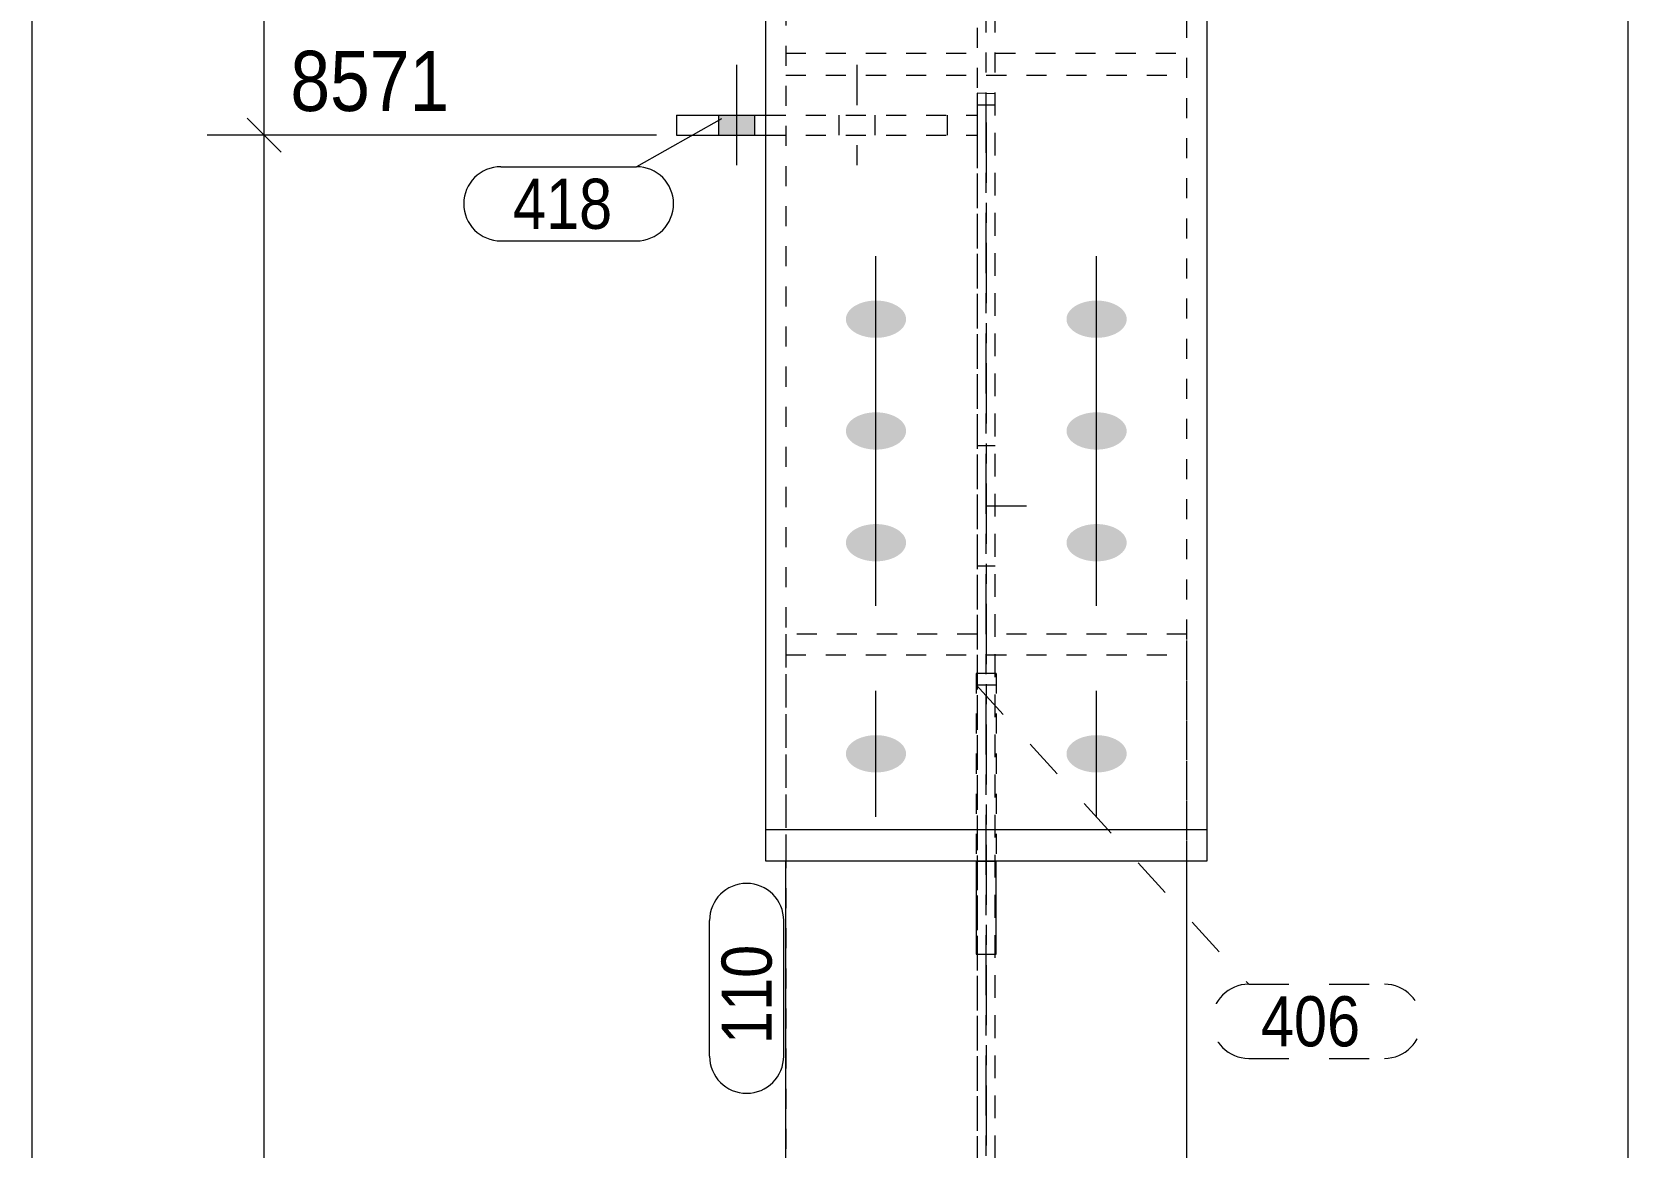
# Model space of a CAD drawing. Header units: millimetres. Extents: x 2 to 579, y 1 to 825.
# Drawn here: x 5 to 84.6, y 687.3 to 742.9 of the extents above; entities that cross this region are included whole.
import ezdxf

# ---------------------------------------------------------------- set-up
doc = ezdxf.new("R2010")
doc.units = ezdxf.units.MM
for name, pattern in [('XKITLINE00', [0]), ('XKITLINE01', [4, 1, -1, 1, -1]), ('XKITLINE02', [4, 2, -2]), ('XKITLINE03', [6, 3, -1, 1, -1])]:
    doc.linetypes.add(name, pattern=pattern)
for name, color, linetype, lineweight in [('Bolt', 3, 'Continuous', 0), ('Dimensions', 7, 'Continuous', 0), ('DrawingSheet', 5, 'Continuous', 0), ('Part', 2, 'Continuous', 0), ('PartMark', 7, 'Continuous', 0)]:
    doc.layers.add(name, color=color, linetype=linetype, lineweight=lineweight)
doc.styles.add('ARIAL', font='ARIAL.TTF')

# ---------------------------------------------------------------- blocks, each defined once
blk = doc.blocks.new('*A45')
at = {"layer": 'Bolt'}
for points in [[(47.049, 727.635), (47.013, 727.636), (46.976, 727.637), (46.939, 727.639), (46.903, 727.642), (46.866, 727.645), (46.83, 727.648), (46.794, 727.653), (46.758, 727.657), (46.722, 727.662), (46.686, 727.668), (46.651, 727.675), (46.616, 727.682), (46.581, 727.689), (46.546, 727.697), (46.512, 727.705), (46.478, 727.714), (46.445, 727.724), (46.412, 727.734), (46.379, 727.744), (46.347, 727.755), (46.315, 727.767), (46.284, 727.779), (46.253, 727.791), (46.223, 727.804), (46.193, 727.817), (46.163, 727.831), (46.135, 727.845), (46.106, 727.86), (46.079, 727.875), (46.052, 727.891), (46.026, 727.907), (46, 727.923), (45.975, 727.94), (45.95, 727.957), (45.927, 727.974), (45.904, 727.992), (45.881, 728.01), (45.86, 728.029), (45.839, 728.047), (45.819, 728.066), (45.8, 728.086), (45.781, 728.106), (45.763, 728.126), (45.746, 728.146), (45.73, 728.166), (45.715, 728.187), (45.7, 728.208), (45.687, 728.229), (45.674, 728.25), (45.662, 728.272), (45.651, 728.294), (45.641, 728.316), (45.631, 728.338), (45.623, 728.36), (45.615, 728.382), (45.608, 728.405), (45.602, 728.427), (45.598, 728.45), (45.593, 728.472), (45.59, 728.495), (45.588, 728.518), (45.587, 728.541), (45.586, 728.563), (45.587, 728.586), (45.588, 728.609), (45.59, 728.632), (45.593, 728.654), (45.598, 728.677), (45.602, 728.7), (45.608, 728.722), (45.615, 728.744), (45.623, 728.767), (45.631, 728.789), (45.641, 728.811), (45.651, 728.833), (45.662, 728.855), (45.674, 728.876), (45.687, 728.898), (45.7, 728.919), (45.715, 728.94), (45.73, 728.96), (45.746, 728.981), (45.763, 729.001), (45.781, 729.021), (45.8, 729.041), (45.819, 729.06), (45.839, 729.079), (45.86, 729.098), (45.881, 729.117), (45.904, 729.135), (45.927, 729.152), (45.95, 729.17), (45.975, 729.187), (46, 729.204), (46.026, 729.22), (46.052, 729.236), (46.079, 729.251), (46.106, 729.266), (46.135, 729.281), (46.163, 729.295), (46.193, 729.309), (46.223, 729.323), (46.253, 729.335), (46.284, 729.348), (46.315, 729.36), (46.347, 729.371), (46.379, 729.382), (46.412, 729.393), (46.445, 729.403), (46.478, 729.412), (46.512, 729.421), (46.546, 729.43), (46.581, 729.438), (46.616, 729.445), (46.651, 729.452), (46.686, 729.458), (46.722, 729.464), (46.758, 729.469), (46.794, 729.474), (46.83, 729.478), (46.866, 729.482), (46.903, 729.485), (46.939, 729.487), (46.976, 729.489), (47.013, 729.491), (47.049, 729.492), (47.086, 729.492), (47.123, 729.492), (47.16, 729.491), (47.197, 729.489), (47.233, 729.487), (47.27, 729.485), (47.306, 729.482), (47.343, 729.478), (47.379, 729.474), (47.415, 729.469), (47.451, 729.464), (47.486, 729.458), (47.522, 729.452), (47.557, 729.445), (47.592, 729.438), (47.626, 729.43), (47.66, 729.421), (47.694, 729.412), (47.728, 729.403), (47.761, 729.393), (47.793, 729.382), (47.826, 729.371), (47.857, 729.36), (47.889, 729.348), (47.92, 729.335), (47.95, 729.323), (47.98, 729.309), (48.009, 729.295), (48.038, 729.281), (48.066, 729.266), (48.094, 729.251), (48.121, 729.236), (48.147, 729.22), (48.173, 729.204), (48.198, 729.187), (48.222, 729.17), (48.246, 729.152), (48.269, 729.135), (48.291, 729.117), (48.313, 729.098), (48.333, 729.079), (48.354, 729.06), (48.373, 729.041), (48.391, 729.021), (48.409, 729.001), (48.426, 728.981), (48.442, 728.96), (48.458, 728.94), (48.472, 728.919), (48.486, 728.898), (48.499, 728.876), (48.511, 728.855), (48.522, 728.833), (48.532, 728.811), (48.541, 728.789), (48.55, 728.767), (48.557, 728.744), (48.564, 728.722), (48.57, 728.7), (48.575, 728.677), (48.579, 728.654), (48.582, 728.632), (48.584, 728.609), (48.586, 728.586), (48.586, 728.563), (48.586, 728.541), (48.584, 728.518), (48.582, 728.495), (48.579, 728.472), (48.575, 728.45), (48.57, 728.427), (48.564, 728.405), (48.557, 728.382), (48.55, 728.36), (48.541, 728.338), (48.532, 728.316), (48.522, 728.294), (48.511, 728.272), (48.499, 728.25), (48.486, 728.229), (48.472, 728.208), (48.458, 728.187), (48.442, 728.166), (48.426, 728.146), (48.409, 728.126), (48.391, 728.106), (48.373, 728.086), (48.354, 728.066), (48.333, 728.047), (48.313, 728.029), (48.291, 728.01), (48.269, 727.992), (48.246, 727.974), (48.222, 727.957), (48.198, 727.94), (48.173, 727.923), (48.147, 727.907), (48.121, 727.891), (48.094, 727.875), (48.066, 727.86), (48.038, 727.845), (48.009, 727.831), (47.98, 727.817), (47.95, 727.804), (47.92, 727.791), (47.889, 727.779), (47.857, 727.767), (47.826, 727.755), (47.793, 727.744), (47.761, 727.734), (47.728, 727.724), (47.694, 727.714), (47.66, 727.705), (47.626, 727.697), (47.592, 727.689), (47.557, 727.682), (47.522, 727.675), (47.486, 727.668), (47.451, 727.662), (47.415, 727.657), (47.379, 727.653), (47.343, 727.648), (47.306, 727.645), (47.27, 727.642), (47.233, 727.639), (47.197, 727.637), (47.16, 727.636), (47.123, 727.635), (47.086, 727.635)], [(58.049, 727.635), (58.013, 727.636), (57.976, 727.637), (57.939, 727.639), (57.903, 727.642), (57.866, 727.645), (57.83, 727.648), (57.794, 727.653), (57.758, 727.657), (57.722, 727.662), (57.686, 727.668), (57.651, 727.675), (57.616, 727.682), (57.581, 727.689), (57.546, 727.697), (57.512, 727.705), (57.478, 727.714), (57.445, 727.724), (57.412, 727.734), (57.379, 727.744), (57.347, 727.755), (57.315, 727.767), (57.284, 727.779), (57.253, 727.791), (57.223, 727.804), (57.193, 727.817), (57.163, 727.831), (57.135, 727.845), (57.106, 727.86), (57.079, 727.875), (57.052, 727.891), (57.026, 727.907), (57, 727.923), (56.975, 727.94), (56.95, 727.957), (56.927, 727.974), (56.904, 727.992), (56.881, 728.01), (56.86, 728.029), (56.839, 728.047), (56.819, 728.066), (56.8, 728.086), (56.781, 728.106), (56.763, 728.126), (56.746, 728.146), (56.73, 728.166), (56.715, 728.187), (56.7, 728.208), (56.687, 728.229), (56.674, 728.25), (56.662, 728.272), (56.651, 728.294), (56.641, 728.316), (56.631, 728.338), (56.623, 728.36), (56.615, 728.382), (56.608, 728.405), (56.602, 728.427), (56.598, 728.45), (56.593, 728.472), (56.59, 728.495), (56.588, 728.518), (56.587, 728.541), (56.586, 728.563), (56.587, 728.586), (56.588, 728.609), (56.59, 728.632), (56.593, 728.654), (56.598, 728.677), (56.602, 728.7), (56.608, 728.722), (56.615, 728.744), (56.623, 728.767), (56.631, 728.789), (56.641, 728.811), (56.651, 728.833), (56.662, 728.855), (56.674, 728.876), (56.687, 728.898), (56.7, 728.919), (56.715, 728.94), (56.73, 728.96), (56.746, 728.981), (56.763, 729.001), (56.781, 729.021), (56.8, 729.041), (56.819, 729.06), (56.839, 729.079), (56.86, 729.098), (56.881, 729.117), (56.904, 729.135), (56.927, 729.152), (56.95, 729.17), (56.975, 729.187), (57, 729.204), (57.026, 729.22), (57.052, 729.236), (57.079, 729.251), (57.106, 729.266), (57.135, 729.281), (57.163, 729.295), (57.193, 729.309), (57.223, 729.323), (57.253, 729.335), (57.284, 729.348), (57.315, 729.36), (57.347, 729.371), (57.379, 729.382), (57.412, 729.393), (57.445, 729.403), (57.478, 729.412), (57.512, 729.421), (57.546, 729.43), (57.581, 729.438), (57.616, 729.445), (57.651, 729.452), (57.686, 729.458), (57.722, 729.464), (57.758, 729.469), (57.794, 729.474), (57.83, 729.478), (57.866, 729.482), (57.903, 729.485), (57.939, 729.487), (57.976, 729.489), (58.013, 729.491), (58.049, 729.492), (58.086, 729.492), (58.123, 729.492), (58.16, 729.491), (58.197, 729.489), (58.233, 729.487), (58.27, 729.485), (58.306, 729.482), (58.343, 729.478), (58.379, 729.474), (58.415, 729.469), (58.451, 729.464), (58.486, 729.458), (58.522, 729.452), (58.557, 729.445), (58.592, 729.438), (58.626, 729.43), (58.66, 729.421), (58.694, 729.412), (58.728, 729.403), (58.761, 729.393), (58.793, 729.382), (58.826, 729.371), (58.857, 729.36), (58.889, 729.348), (58.92, 729.335), (58.95, 729.323), (58.98, 729.309), (59.009, 729.295), (59.038, 729.281), (59.066, 729.266), (59.094, 729.251), (59.121, 729.236), (59.147, 729.22), (59.173, 729.204), (59.198, 729.187), (59.222, 729.17), (59.246, 729.152), (59.269, 729.135), (59.291, 729.117), (59.313, 729.098), (59.333, 729.079), (59.354, 729.06), (59.373, 729.041), (59.391, 729.021), (59.409, 729.001), (59.426, 728.981), (59.442, 728.96), (59.458, 728.94), (59.472, 728.919), (59.486, 728.898), (59.499, 728.876), (59.511, 728.855), (59.522, 728.833), (59.532, 728.811), (59.541, 728.789), (59.55, 728.767), (59.557, 728.744), (59.564, 728.722), (59.57, 728.7), (59.575, 728.677), (59.579, 728.654), (59.582, 728.632), (59.584, 728.609), (59.586, 728.586), (59.586, 728.563), (59.586, 728.541), (59.584, 728.518), (59.582, 728.495), (59.579, 728.472), (59.575, 728.45), (59.57, 728.427), (59.564, 728.405), (59.557, 728.382), (59.55, 728.36), (59.541, 728.338), (59.532, 728.316), (59.522, 728.294), (59.511, 728.272), (59.499, 728.25), (59.486, 728.229), (59.472, 728.208), (59.458, 728.187), (59.442, 728.166), (59.426, 728.146), (59.409, 728.126), (59.391, 728.106), (59.373, 728.086), (59.354, 728.066), (59.333, 728.047), (59.313, 728.029), (59.291, 728.01), (59.269, 727.992), (59.246, 727.974), (59.222, 727.957), (59.198, 727.94), (59.173, 727.923), (59.147, 727.907), (59.121, 727.891), (59.094, 727.875), (59.066, 727.86), (59.038, 727.845), (59.009, 727.831), (58.98, 727.817), (58.95, 727.804), (58.92, 727.791), (58.889, 727.779), (58.857, 727.767), (58.826, 727.755), (58.793, 727.744), (58.761, 727.734), (58.728, 727.724), (58.694, 727.714), (58.66, 727.705), (58.626, 727.697), (58.592, 727.689), (58.557, 727.682), (58.522, 727.675), (58.486, 727.668), (58.451, 727.662), (58.415, 727.657), (58.379, 727.653), (58.343, 727.648), (58.306, 727.645), (58.27, 727.642), (58.233, 727.639), (58.197, 727.637), (58.16, 727.636), (58.123, 727.635), (58.086, 727.635)], [(47.049, 722.063), (47.013, 722.064), (46.976, 722.065), (46.939, 722.067), (46.903, 722.07), (46.866, 722.073), (46.83, 722.076), (46.794, 722.081), (46.758, 722.085), (46.722, 722.091), (46.686, 722.096), (46.651, 722.103), (46.616, 722.11), (46.581, 722.117), (46.546, 722.125), (46.512, 722.133), (46.478, 722.142), (46.445, 722.152), (46.412, 722.162), (46.379, 722.172), (46.347, 722.183), (46.315, 722.195), (46.284, 722.207), (46.253, 722.219), (46.223, 722.232), (46.193, 722.246), (46.163, 722.259), (46.135, 722.274), (46.106, 722.288), (46.079, 722.303), (46.052, 722.319), (46.026, 722.335), (46, 722.351), (45.975, 722.368), (45.95, 722.385), (45.927, 722.402), (45.904, 722.42), (45.881, 722.438), (45.86, 722.457), (45.839, 722.476), (45.819, 722.495), (45.8, 722.514), (45.781, 722.534), (45.763, 722.554), (45.746, 722.574), (45.73, 722.594), (45.715, 722.615), (45.7, 722.636), (45.687, 722.657), (45.674, 722.679), (45.662, 722.7), (45.651, 722.722), (45.641, 722.744), (45.631, 722.766), (45.623, 722.788), (45.615, 722.81), (45.608, 722.833), (45.602, 722.855), (45.598, 722.878), (45.593, 722.9), (45.59, 722.923), (45.588, 722.946), (45.587, 722.969), (45.586, 722.991), (45.587, 723.014), (45.588, 723.037), (45.59, 723.06), (45.593, 723.082), (45.598, 723.105), (45.602, 723.128), (45.608, 723.15), (45.615, 723.173), (45.623, 723.195), (45.631, 723.217), (45.641, 723.239), (45.651, 723.261), (45.662, 723.283), (45.674, 723.304), (45.687, 723.326), (45.7, 723.347), (45.715, 723.368), (45.73, 723.388), (45.746, 723.409), (45.763, 723.429), (45.781, 723.449), (45.8, 723.469), (45.819, 723.488), (45.839, 723.507), (45.86, 723.526), (45.881, 723.545), (45.904, 723.563), (45.927, 723.581), (45.95, 723.598), (45.975, 723.615), (46, 723.632), (46.026, 723.648), (46.052, 723.664), (46.079, 723.68), (46.106, 723.695), (46.135, 723.709), (46.163, 723.724), (46.193, 723.737), (46.223, 723.751), (46.253, 723.764), (46.284, 723.776), (46.315, 723.788), (46.347, 723.799), (46.379, 723.81), (46.412, 723.821), (46.445, 723.831), (46.478, 723.84), (46.512, 723.849), (46.546, 723.858), (46.581, 723.866), (46.616, 723.873), (46.651, 723.88), (46.686, 723.886), (46.722, 723.892), (46.758, 723.898), (46.794, 723.902), (46.83, 723.906), (46.866, 723.91), (46.903, 723.913), (46.939, 723.916), (46.976, 723.918), (47.013, 723.919), (47.049, 723.92), (47.086, 723.92), (47.123, 723.92), (47.16, 723.919), (47.197, 723.918), (47.233, 723.916), (47.27, 723.913), (47.306, 723.91), (47.343, 723.906), (47.379, 723.902), (47.415, 723.898), (47.451, 723.892), (47.486, 723.886), (47.522, 723.88), (47.557, 723.873), (47.592, 723.866), (47.626, 723.858), (47.66, 723.849), (47.694, 723.84), (47.728, 723.831), (47.761, 723.821), (47.793, 723.81), (47.826, 723.799), (47.857, 723.788), (47.889, 723.776), (47.92, 723.764), (47.95, 723.751), (47.98, 723.737), (48.009, 723.724), (48.038, 723.709), (48.066, 723.695), (48.094, 723.68), (48.121, 723.664), (48.147, 723.648), (48.173, 723.632), (48.198, 723.615), (48.222, 723.598), (48.246, 723.581), (48.269, 723.563), (48.291, 723.545), (48.313, 723.526), (48.333, 723.507), (48.354, 723.488), (48.373, 723.469), (48.391, 723.449), (48.409, 723.429), (48.426, 723.409), (48.442, 723.388), (48.458, 723.368), (48.472, 723.347), (48.486, 723.326), (48.499, 723.304), (48.511, 723.283), (48.522, 723.261), (48.532, 723.239), (48.541, 723.217), (48.55, 723.195), (48.557, 723.173), (48.564, 723.15), (48.57, 723.128), (48.575, 723.105), (48.579, 723.082), (48.582, 723.06), (48.584, 723.037), (48.586, 723.014), (48.586, 722.991), (48.586, 722.969), (48.584, 722.946), (48.582, 722.923), (48.579, 722.9), (48.575, 722.878), (48.57, 722.855), (48.564, 722.833), (48.557, 722.81), (48.55, 722.788), (48.541, 722.766), (48.532, 722.744), (48.522, 722.722), (48.511, 722.7), (48.499, 722.679), (48.486, 722.657), (48.472, 722.636), (48.458, 722.615), (48.442, 722.594), (48.426, 722.574), (48.409, 722.554), (48.391, 722.534), (48.373, 722.514), (48.354, 722.495), (48.333, 722.476), (48.313, 722.457), (48.291, 722.438), (48.269, 722.42), (48.246, 722.402), (48.222, 722.385), (48.198, 722.368), (48.173, 722.351), (48.147, 722.335), (48.121, 722.319), (48.094, 722.303), (48.066, 722.288), (48.038, 722.274), (48.009, 722.259), (47.98, 722.246), (47.95, 722.232), (47.92, 722.219), (47.889, 722.207), (47.857, 722.195), (47.826, 722.183), (47.793, 722.172), (47.761, 722.162), (47.728, 722.152), (47.694, 722.142), (47.66, 722.133), (47.626, 722.125), (47.592, 722.117), (47.557, 722.11), (47.522, 722.103), (47.486, 722.096), (47.451, 722.091), (47.415, 722.085), (47.379, 722.081), (47.343, 722.076), (47.306, 722.073), (47.27, 722.07), (47.233, 722.067), (47.197, 722.065), (47.16, 722.064), (47.123, 722.063), (47.086, 722.063)], [(58.049, 722.063), (58.013, 722.064), (57.976, 722.065), (57.939, 722.067), (57.903, 722.07), (57.866, 722.073), (57.83, 722.076), (57.794, 722.081), (57.758, 722.085), (57.722, 722.091), (57.686, 722.096), (57.651, 722.103), (57.616, 722.11), (57.581, 722.117), (57.546, 722.125), (57.512, 722.133), (57.478, 722.142), (57.445, 722.152), (57.412, 722.162), (57.379, 722.172), (57.347, 722.183), (57.315, 722.195), (57.284, 722.207), (57.253, 722.219), (57.223, 722.232), (57.193, 722.246), (57.163, 722.259), (57.135, 722.274), (57.106, 722.288), (57.079, 722.303), (57.052, 722.319), (57.026, 722.335), (57, 722.351), (56.975, 722.368), (56.95, 722.385), (56.927, 722.402), (56.904, 722.42), (56.881, 722.438), (56.86, 722.457), (56.839, 722.476), (56.819, 722.495), (56.8, 722.514), (56.781, 722.534), (56.763, 722.554), (56.746, 722.574), (56.73, 722.594), (56.715, 722.615), (56.7, 722.636), (56.687, 722.657), (56.674, 722.679), (56.662, 722.7), (56.651, 722.722), (56.641, 722.744), (56.631, 722.766), (56.623, 722.788), (56.615, 722.81), (56.608, 722.833), (56.602, 722.855), (56.598, 722.878), (56.593, 722.9), (56.59, 722.923), (56.588, 722.946), (56.587, 722.969), (56.586, 722.991), (56.587, 723.014), (56.588, 723.037), (56.59, 723.06), (56.593, 723.082), (56.598, 723.105), (56.602, 723.128), (56.608, 723.15), (56.615, 723.173), (56.623, 723.195), (56.631, 723.217), (56.641, 723.239), (56.651, 723.261), (56.662, 723.283), (56.674, 723.304), (56.687, 723.326), (56.7, 723.347), (56.715, 723.368), (56.73, 723.388), (56.746, 723.409), (56.763, 723.429), (56.781, 723.449), (56.8, 723.469), (56.819, 723.488), (56.839, 723.507), (56.86, 723.526), (56.881, 723.545), (56.904, 723.563), (56.927, 723.581), (56.95, 723.598), (56.975, 723.615), (57, 723.632), (57.026, 723.648), (57.052, 723.664), (57.079, 723.68), (57.106, 723.695), (57.135, 723.709), (57.163, 723.724), (57.193, 723.737), (57.223, 723.751), (57.253, 723.764), (57.284, 723.776), (57.315, 723.788), (57.347, 723.799), (57.379, 723.81), (57.412, 723.821), (57.445, 723.831), (57.478, 723.84), (57.512, 723.849), (57.546, 723.858), (57.581, 723.866), (57.616, 723.873), (57.651, 723.88), (57.686, 723.886), (57.722, 723.892), (57.758, 723.898), (57.794, 723.902), (57.83, 723.906), (57.866, 723.91), (57.903, 723.913), (57.939, 723.916), (57.976, 723.918), (58.013, 723.919), (58.049, 723.92), (58.086, 723.92), (58.123, 723.92), (58.16, 723.919), (58.197, 723.918), (58.233, 723.916), (58.27, 723.913), (58.306, 723.91), (58.343, 723.906), (58.379, 723.902), (58.415, 723.898), (58.451, 723.892), (58.486, 723.886), (58.522, 723.88), (58.557, 723.873), (58.592, 723.866), (58.626, 723.858), (58.66, 723.849), (58.694, 723.84), (58.728, 723.831), (58.761, 723.821), (58.793, 723.81), (58.826, 723.799), (58.857, 723.788), (58.889, 723.776), (58.92, 723.764), (58.95, 723.751), (58.98, 723.737), (59.009, 723.724), (59.038, 723.709), (59.066, 723.695), (59.094, 723.68), (59.121, 723.664), (59.147, 723.648), (59.173, 723.632), (59.198, 723.615), (59.222, 723.598), (59.246, 723.581), (59.269, 723.563), (59.291, 723.545), (59.313, 723.526), (59.333, 723.507), (59.354, 723.488), (59.373, 723.469), (59.391, 723.449), (59.409, 723.429), (59.426, 723.409), (59.442, 723.388), (59.458, 723.368), (59.472, 723.347), (59.486, 723.326), (59.499, 723.304), (59.511, 723.283), (59.522, 723.261), (59.532, 723.239), (59.541, 723.217), (59.55, 723.195), (59.557, 723.173), (59.564, 723.15), (59.57, 723.128), (59.575, 723.105), (59.579, 723.082), (59.582, 723.06), (59.584, 723.037), (59.586, 723.014), (59.586, 722.991), (59.586, 722.969), (59.584, 722.946), (59.582, 722.923), (59.579, 722.9), (59.575, 722.878), (59.57, 722.855), (59.564, 722.833), (59.557, 722.81), (59.55, 722.788), (59.541, 722.766), (59.532, 722.744), (59.522, 722.722), (59.511, 722.7), (59.499, 722.679), (59.486, 722.657), (59.472, 722.636), (59.458, 722.615), (59.442, 722.594), (59.426, 722.574), (59.409, 722.554), (59.391, 722.534), (59.373, 722.514), (59.354, 722.495), (59.333, 722.476), (59.313, 722.457), (59.291, 722.438), (59.269, 722.42), (59.246, 722.402), (59.222, 722.385), (59.198, 722.368), (59.173, 722.351), (59.147, 722.335), (59.121, 722.319), (59.094, 722.303), (59.066, 722.288), (59.038, 722.274), (59.009, 722.259), (58.98, 722.246), (58.95, 722.232), (58.92, 722.219), (58.889, 722.207), (58.857, 722.195), (58.826, 722.183), (58.793, 722.172), (58.761, 722.162), (58.728, 722.152), (58.694, 722.142), (58.66, 722.133), (58.626, 722.125), (58.592, 722.117), (58.557, 722.11), (58.522, 722.103), (58.486, 722.096), (58.451, 722.091), (58.415, 722.085), (58.379, 722.081), (58.343, 722.076), (58.306, 722.073), (58.27, 722.07), (58.233, 722.067), (58.197, 722.065), (58.16, 722.064), (58.123, 722.063), (58.086, 722.063)], [(47.049, 716.491), (47.013, 716.492), (46.976, 716.493), (46.939, 716.495), (46.903, 716.498), (46.866, 716.501), (46.83, 716.505), (46.794, 716.509), (46.758, 716.513), (46.722, 716.519), (46.686, 716.525), (46.651, 716.531), (46.616, 716.538), (46.581, 716.545), (46.546, 716.553), (46.512, 716.562), (46.478, 716.571), (46.445, 716.58), (46.412, 716.59), (46.379, 716.601), (46.347, 716.612), (46.315, 716.623), (46.284, 716.635), (46.253, 716.647), (46.223, 716.66), (46.193, 716.674), (46.163, 716.687), (46.135, 716.702), (46.106, 716.716), (46.079, 716.731), (46.052, 716.747), (46.026, 716.763), (46, 716.779), (45.975, 716.796), (45.95, 716.813), (45.927, 716.83), (45.904, 716.848), (45.881, 716.866), (45.86, 716.885), (45.839, 716.904), (45.819, 716.923), (45.8, 716.942), (45.781, 716.962), (45.763, 716.982), (45.746, 717.002), (45.73, 717.023), (45.715, 717.043), (45.7, 717.064), (45.687, 717.085), (45.674, 717.107), (45.662, 717.128), (45.651, 717.15), (45.641, 717.172), (45.631, 717.194), (45.623, 717.216), (45.615, 717.238), (45.608, 717.261), (45.602, 717.283), (45.598, 717.306), (45.593, 717.329), (45.59, 717.351), (45.588, 717.374), (45.587, 717.397), (45.586, 717.42), (45.587, 717.442), (45.588, 717.465), (45.59, 717.488), (45.593, 717.511), (45.598, 717.533), (45.602, 717.556), (45.608, 717.578), (45.615, 717.601), (45.623, 717.623), (45.631, 717.645), (45.641, 717.667), (45.651, 717.689), (45.662, 717.711), (45.674, 717.732), (45.687, 717.754), (45.7, 717.775), (45.715, 717.796), (45.73, 717.817), (45.746, 717.837), (45.763, 717.857), (45.781, 717.877), (45.8, 717.897), (45.819, 717.916), (45.839, 717.935), (45.86, 717.954), (45.881, 717.973), (45.904, 717.991), (45.927, 718.009), (45.95, 718.026), (45.975, 718.043), (46, 718.06), (46.026, 718.076), (46.052, 718.092), (46.079, 718.108), (46.106, 718.123), (46.135, 718.137), (46.163, 718.152), (46.193, 718.165), (46.223, 718.179), (46.253, 718.192), (46.284, 718.204), (46.315, 718.216), (46.347, 718.228), (46.379, 718.239), (46.412, 718.249), (46.445, 718.259), (46.478, 718.269), (46.512, 718.278), (46.546, 718.286), (46.581, 718.294), (46.616, 718.301), (46.651, 718.308), (46.686, 718.315), (46.722, 718.32), (46.758, 718.326), (46.794, 718.33), (46.83, 718.335), (46.866, 718.338), (46.903, 718.341), (46.939, 718.344), (46.976, 718.346), (47.013, 718.347), (47.049, 718.348), (47.086, 718.348), (47.123, 718.348), (47.16, 718.347), (47.197, 718.346), (47.233, 718.344), (47.27, 718.341), (47.306, 718.338), (47.343, 718.335), (47.379, 718.33), (47.415, 718.326), (47.451, 718.32), (47.486, 718.315), (47.522, 718.308), (47.557, 718.301), (47.592, 718.294), (47.626, 718.286), (47.66, 718.278), (47.694, 718.269), (47.728, 718.259), (47.761, 718.249), (47.793, 718.239), (47.826, 718.228), (47.857, 718.216), (47.889, 718.204), (47.92, 718.192), (47.95, 718.179), (47.98, 718.165), (48.009, 718.152), (48.038, 718.137), (48.066, 718.123), (48.094, 718.108), (48.121, 718.092), (48.147, 718.076), (48.173, 718.06), (48.198, 718.043), (48.222, 718.026), (48.246, 718.009), (48.269, 717.991), (48.291, 717.973), (48.313, 717.954), (48.333, 717.935), (48.354, 717.916), (48.373, 717.897), (48.391, 717.877), (48.409, 717.857), (48.426, 717.837), (48.442, 717.817), (48.458, 717.796), (48.472, 717.775), (48.486, 717.754), (48.499, 717.732), (48.511, 717.711), (48.522, 717.689), (48.532, 717.667), (48.541, 717.645), (48.55, 717.623), (48.557, 717.601), (48.564, 717.578), (48.57, 717.556), (48.575, 717.533), (48.579, 717.511), (48.582, 717.488), (48.584, 717.465), (48.586, 717.442), (48.586, 717.42), (48.586, 717.397), (48.584, 717.374), (48.582, 717.351), (48.579, 717.329), (48.575, 717.306), (48.57, 717.283), (48.564, 717.261), (48.557, 717.238), (48.55, 717.216), (48.541, 717.194), (48.532, 717.172), (48.522, 717.15), (48.511, 717.128), (48.499, 717.107), (48.486, 717.085), (48.472, 717.064), (48.458, 717.043), (48.442, 717.023), (48.426, 717.002), (48.409, 716.982), (48.391, 716.962), (48.373, 716.942), (48.354, 716.923), (48.333, 716.904), (48.313, 716.885), (48.291, 716.866), (48.269, 716.848), (48.246, 716.83), (48.222, 716.813), (48.198, 716.796), (48.173, 716.779), (48.147, 716.763), (48.121, 716.747), (48.094, 716.731), (48.066, 716.716), (48.038, 716.702), (48.009, 716.687), (47.98, 716.674), (47.95, 716.66), (47.92, 716.647), (47.889, 716.635), (47.857, 716.623), (47.826, 716.612), (47.793, 716.601), (47.761, 716.59), (47.728, 716.58), (47.694, 716.571), (47.66, 716.562), (47.626, 716.553), (47.592, 716.545), (47.557, 716.538), (47.522, 716.531), (47.486, 716.525), (47.451, 716.519), (47.415, 716.513), (47.379, 716.509), (47.343, 716.505), (47.306, 716.501), (47.27, 716.498), (47.233, 716.495), (47.197, 716.493), (47.16, 716.492), (47.123, 716.491), (47.086, 716.491)], [(58.049, 716.491), (58.013, 716.492), (57.976, 716.493), (57.939, 716.495), (57.903, 716.498), (57.866, 716.501), (57.83, 716.505), (57.794, 716.509), (57.758, 716.513), (57.722, 716.519), (57.686, 716.525), (57.651, 716.531), (57.616, 716.538), (57.581, 716.545), (57.546, 716.553), (57.512, 716.562), (57.478, 716.571), (57.445, 716.58), (57.412, 716.59), (57.379, 716.601), (57.347, 716.612), (57.315, 716.623), (57.284, 716.635), (57.253, 716.647), (57.223, 716.66), (57.193, 716.674), (57.163, 716.687), (57.135, 716.702), (57.106, 716.716), (57.079, 716.731), (57.052, 716.747), (57.026, 716.763), (57, 716.779), (56.975, 716.796), (56.95, 716.813), (56.927, 716.83), (56.904, 716.848), (56.881, 716.866), (56.86, 716.885), (56.839, 716.904), (56.819, 716.923), (56.8, 716.942), (56.781, 716.962), (56.763, 716.982), (56.746, 717.002), (56.73, 717.023), (56.715, 717.043), (56.7, 717.064), (56.687, 717.085), (56.674, 717.107), (56.662, 717.128), (56.651, 717.15), (56.641, 717.172), (56.631, 717.194), (56.623, 717.216), (56.615, 717.238), (56.608, 717.261), (56.602, 717.283), (56.598, 717.306), (56.593, 717.329), (56.59, 717.351), (56.588, 717.374), (56.587, 717.397), (56.586, 717.42), (56.587, 717.442), (56.588, 717.465), (56.59, 717.488), (56.593, 717.511), (56.598, 717.533), (56.602, 717.556), (56.608, 717.578), (56.615, 717.601), (56.623, 717.623), (56.631, 717.645), (56.641, 717.667), (56.651, 717.689), (56.662, 717.711), (56.674, 717.732), (56.687, 717.754), (56.7, 717.775), (56.715, 717.796), (56.73, 717.817), (56.746, 717.837), (56.763, 717.857), (56.781, 717.877), (56.8, 717.897), (56.819, 717.916), (56.839, 717.935), (56.86, 717.954), (56.881, 717.973), (56.904, 717.991), (56.927, 718.009), (56.95, 718.026), (56.975, 718.043), (57, 718.06), (57.026, 718.076), (57.052, 718.092), (57.079, 718.108), (57.106, 718.123), (57.135, 718.137), (57.163, 718.152), (57.193, 718.165), (57.223, 718.179), (57.253, 718.192), (57.284, 718.204), (57.315, 718.216), (57.347, 718.228), (57.379, 718.239), (57.412, 718.249), (57.445, 718.259), (57.478, 718.269), (57.512, 718.278), (57.546, 718.286), (57.581, 718.294), (57.616, 718.301), (57.651, 718.308), (57.686, 718.315), (57.722, 718.32), (57.758, 718.326), (57.794, 718.33), (57.83, 718.335), (57.866, 718.338), (57.903, 718.341), (57.939, 718.344), (57.976, 718.346), (58.013, 718.347), (58.049, 718.348), (58.086, 718.348), (58.123, 718.348), (58.16, 718.347), (58.197, 718.346), (58.233, 718.344), (58.27, 718.341), (58.306, 718.338), (58.343, 718.335), (58.379, 718.33), (58.415, 718.326), (58.451, 718.32), (58.486, 718.315), (58.522, 718.308), (58.557, 718.301), (58.592, 718.294), (58.626, 718.286), (58.66, 718.278), (58.694, 718.269), (58.728, 718.259), (58.761, 718.249), (58.793, 718.239), (58.826, 718.228), (58.857, 718.216), (58.889, 718.204), (58.92, 718.192), (58.95, 718.179), (58.98, 718.165), (59.009, 718.152), (59.038, 718.137), (59.066, 718.123), (59.094, 718.108), (59.121, 718.092), (59.147, 718.076), (59.173, 718.06), (59.198, 718.043), (59.222, 718.026), (59.246, 718.009), (59.269, 717.991), (59.291, 717.973), (59.313, 717.954), (59.333, 717.935), (59.354, 717.916), (59.373, 717.897), (59.391, 717.877), (59.409, 717.857), (59.426, 717.837), (59.442, 717.817), (59.458, 717.796), (59.472, 717.775), (59.486, 717.754), (59.499, 717.732), (59.511, 717.711), (59.522, 717.689), (59.532, 717.667), (59.541, 717.645), (59.55, 717.623), (59.557, 717.601), (59.564, 717.578), (59.57, 717.556), (59.575, 717.533), (59.579, 717.511), (59.582, 717.488), (59.584, 717.465), (59.586, 717.442), (59.586, 717.42), (59.586, 717.397), (59.584, 717.374), (59.582, 717.351), (59.579, 717.329), (59.575, 717.306), (59.57, 717.283), (59.564, 717.261), (59.557, 717.238), (59.55, 717.216), (59.541, 717.194), (59.532, 717.172), (59.522, 717.15), (59.511, 717.128), (59.499, 717.107), (59.486, 717.085), (59.472, 717.064), (59.458, 717.043), (59.442, 717.023), (59.426, 717.002), (59.409, 716.982), (59.391, 716.962), (59.373, 716.942), (59.354, 716.923), (59.333, 716.904), (59.313, 716.885), (59.291, 716.866), (59.269, 716.848), (59.246, 716.83), (59.222, 716.813), (59.198, 716.796), (59.173, 716.779), (59.147, 716.763), (59.121, 716.747), (59.094, 716.731), (59.066, 716.716), (59.038, 716.702), (59.009, 716.687), (58.98, 716.674), (58.95, 716.66), (58.92, 716.647), (58.889, 716.635), (58.857, 716.623), (58.826, 716.612), (58.793, 716.601), (58.761, 716.59), (58.728, 716.58), (58.694, 716.571), (58.66, 716.562), (58.626, 716.553), (58.592, 716.545), (58.557, 716.538), (58.522, 716.531), (58.486, 716.525), (58.451, 716.519), (58.415, 716.513), (58.379, 716.509), (58.343, 716.505), (58.306, 716.501), (58.27, 716.498), (58.233, 716.495), (58.197, 716.493), (58.16, 716.492), (58.123, 716.491), (58.086, 716.491)], [(47.049, 705.967), (47.013, 705.967), (46.976, 705.969), (46.939, 705.971), (46.903, 705.973), (46.866, 705.976), (46.83, 705.98), (46.794, 705.984), (46.758, 705.989), (46.722, 705.994), (46.686, 706), (46.651, 706.006), (46.616, 706.013), (46.581, 706.021), (46.546, 706.028), (46.512, 706.037), (46.478, 706.046), (46.445, 706.055), (46.412, 706.065), (46.379, 706.076), (46.347, 706.087), (46.315, 706.098), (46.284, 706.11), (46.253, 706.123), (46.223, 706.136), (46.193, 706.149), (46.163, 706.163), (46.135, 706.177), (46.106, 706.192), (46.079, 706.207), (46.052, 706.222), (46.026, 706.238), (46, 706.255), (45.975, 706.271), (45.95, 706.288), (45.927, 706.306), (45.904, 706.324), (45.881, 706.342), (45.86, 706.36), (45.839, 706.379), (45.819, 706.398), (45.8, 706.417), (45.781, 706.437), (45.763, 706.457), (45.746, 706.477), (45.73, 706.498), (45.715, 706.519), (45.7, 706.54), (45.687, 706.561), (45.674, 706.582), (45.662, 706.604), (45.651, 706.625), (45.641, 706.647), (45.631, 706.669), (45.623, 706.691), (45.615, 706.714), (45.608, 706.736), (45.602, 706.759), (45.598, 706.781), (45.593, 706.804), (45.59, 706.827), (45.588, 706.849), (45.587, 706.872), (45.586, 706.895), (45.587, 706.918), (45.588, 706.94), (45.59, 706.963), (45.593, 706.986), (45.598, 707.009), (45.602, 707.031), (45.608, 707.054), (45.615, 707.076), (45.623, 707.098), (45.631, 707.121), (45.641, 707.143), (45.651, 707.164), (45.662, 707.186), (45.674, 707.208), (45.687, 707.229), (45.7, 707.25), (45.715, 707.271), (45.73, 707.292), (45.746, 707.312), (45.763, 707.333), (45.781, 707.353), (45.8, 707.372), (45.819, 707.392), (45.839, 707.411), (45.86, 707.43), (45.881, 707.448), (45.904, 707.466), (45.927, 707.484), (45.95, 707.501), (45.975, 707.519), (46, 707.535), (46.026, 707.552), (46.052, 707.567), (46.079, 707.583), (46.106, 707.598), (46.135, 707.613), (46.163, 707.627), (46.193, 707.641), (46.223, 707.654), (46.253, 707.667), (46.284, 707.679), (46.315, 707.691), (46.347, 707.703), (46.379, 707.714), (46.412, 707.724), (46.445, 707.734), (46.478, 707.744), (46.512, 707.753), (46.546, 707.761), (46.581, 707.769), (46.616, 707.777), (46.651, 707.784), (46.686, 707.79), (46.722, 707.796), (46.758, 707.801), (46.794, 707.806), (46.83, 707.81), (46.866, 707.814), (46.903, 707.817), (46.939, 707.819), (46.976, 707.821), (47.013, 707.822), (47.049, 707.823), (47.086, 707.824), (47.123, 707.823), (47.16, 707.822), (47.197, 707.821), (47.233, 707.819), (47.27, 707.817), (47.306, 707.814), (47.343, 707.81), (47.379, 707.806), (47.415, 707.801), (47.451, 707.796), (47.486, 707.79), (47.522, 707.784), (47.557, 707.777), (47.592, 707.769), (47.626, 707.761), (47.66, 707.753), (47.694, 707.744), (47.728, 707.734), (47.761, 707.724), (47.793, 707.714), (47.826, 707.703), (47.857, 707.691), (47.889, 707.679), (47.92, 707.667), (47.95, 707.654), (47.98, 707.641), (48.009, 707.627), (48.038, 707.613), (48.066, 707.598), (48.094, 707.583), (48.121, 707.567), (48.147, 707.552), (48.173, 707.535), (48.198, 707.519), (48.222, 707.501), (48.246, 707.484), (48.269, 707.466), (48.291, 707.448), (48.313, 707.43), (48.333, 707.411), (48.354, 707.392), (48.373, 707.372), (48.391, 707.353), (48.409, 707.333), (48.426, 707.312), (48.442, 707.292), (48.458, 707.271), (48.472, 707.25), (48.486, 707.229), (48.499, 707.208), (48.511, 707.186), (48.522, 707.164), (48.532, 707.143), (48.541, 707.121), (48.55, 707.098), (48.557, 707.076), (48.564, 707.054), (48.57, 707.031), (48.575, 707.009), (48.579, 706.986), (48.582, 706.963), (48.584, 706.94), (48.586, 706.918), (48.586, 706.895), (48.586, 706.872), (48.584, 706.849), (48.582, 706.827), (48.579, 706.804), (48.575, 706.781), (48.57, 706.759), (48.564, 706.736), (48.557, 706.714), (48.55, 706.691), (48.541, 706.669), (48.532, 706.647), (48.522, 706.625), (48.511, 706.604), (48.499, 706.582), (48.486, 706.561), (48.472, 706.54), (48.458, 706.519), (48.442, 706.498), (48.426, 706.477), (48.409, 706.457), (48.391, 706.437), (48.373, 706.417), (48.354, 706.398), (48.333, 706.379), (48.313, 706.36), (48.291, 706.342), (48.269, 706.324), (48.246, 706.306), (48.222, 706.288), (48.198, 706.271), (48.173, 706.255), (48.147, 706.238), (48.121, 706.222), (48.094, 706.207), (48.066, 706.192), (48.038, 706.177), (48.009, 706.163), (47.98, 706.149), (47.95, 706.136), (47.92, 706.123), (47.889, 706.11), (47.857, 706.098), (47.826, 706.087), (47.793, 706.076), (47.761, 706.065), (47.728, 706.055), (47.694, 706.046), (47.66, 706.037), (47.626, 706.028), (47.592, 706.021), (47.557, 706.013), (47.522, 706.006), (47.486, 706), (47.451, 705.994), (47.415, 705.989), (47.379, 705.984), (47.343, 705.98), (47.306, 705.976), (47.27, 705.973), (47.233, 705.971), (47.197, 705.969), (47.16, 705.967), (47.123, 705.967), (47.086, 705.966)], [(58.049, 705.967), (58.013, 705.967), (57.976, 705.969), (57.939, 705.971), (57.903, 705.973), (57.866, 705.976), (57.83, 705.98), (57.794, 705.984), (57.758, 705.989), (57.722, 705.994), (57.686, 706), (57.651, 706.006), (57.616, 706.013), (57.581, 706.021), (57.546, 706.028), (57.512, 706.037), (57.478, 706.046), (57.445, 706.055), (57.412, 706.065), (57.379, 706.076), (57.347, 706.087), (57.315, 706.098), (57.284, 706.11), (57.253, 706.123), (57.223, 706.136), (57.193, 706.149), (57.163, 706.163), (57.135, 706.177), (57.106, 706.192), (57.079, 706.207), (57.052, 706.222), (57.026, 706.238), (57, 706.255), (56.975, 706.271), (56.95, 706.288), (56.927, 706.306), (56.904, 706.324), (56.881, 706.342), (56.86, 706.36), (56.839, 706.379), (56.819, 706.398), (56.8, 706.417), (56.781, 706.437), (56.763, 706.457), (56.746, 706.477), (56.73, 706.498), (56.715, 706.519), (56.7, 706.54), (56.687, 706.561), (56.674, 706.582), (56.662, 706.604), (56.651, 706.625), (56.641, 706.647), (56.631, 706.669), (56.623, 706.691), (56.615, 706.714), (56.608, 706.736), (56.602, 706.759), (56.598, 706.781), (56.593, 706.804), (56.59, 706.827), (56.588, 706.849), (56.587, 706.872), (56.586, 706.895), (56.587, 706.918), (56.588, 706.94), (56.59, 706.963), (56.593, 706.986), (56.598, 707.009), (56.602, 707.031), (56.608, 707.054), (56.615, 707.076), (56.623, 707.098), (56.631, 707.121), (56.641, 707.143), (56.651, 707.164), (56.662, 707.186), (56.674, 707.208), (56.687, 707.229), (56.7, 707.25), (56.715, 707.271), (56.73, 707.292), (56.746, 707.312), (56.763, 707.333), (56.781, 707.353), (56.8, 707.372), (56.819, 707.392), (56.839, 707.411), (56.86, 707.43), (56.881, 707.448), (56.904, 707.466), (56.927, 707.484), (56.95, 707.501), (56.975, 707.519), (57, 707.535), (57.026, 707.552), (57.052, 707.567), (57.079, 707.583), (57.106, 707.598), (57.135, 707.613), (57.163, 707.627), (57.193, 707.641), (57.223, 707.654), (57.253, 707.667), (57.284, 707.679), (57.315, 707.691), (57.347, 707.703), (57.379, 707.714), (57.412, 707.724), (57.445, 707.734), (57.478, 707.744), (57.512, 707.753), (57.546, 707.761), (57.581, 707.769), (57.616, 707.777), (57.651, 707.784), (57.686, 707.79), (57.722, 707.796), (57.758, 707.801), (57.794, 707.806), (57.83, 707.81), (57.866, 707.814), (57.903, 707.817), (57.939, 707.819), (57.976, 707.821), (58.013, 707.822), (58.049, 707.823), (58.086, 707.824), (58.123, 707.823), (58.16, 707.822), (58.197, 707.821), (58.233, 707.819), (58.27, 707.817), (58.306, 707.814), (58.343, 707.81), (58.379, 707.806), (58.415, 707.801), (58.451, 707.796), (58.486, 707.79), (58.522, 707.784), (58.557, 707.777), (58.592, 707.769), (58.626, 707.761), (58.66, 707.753), (58.694, 707.744), (58.728, 707.734), (58.761, 707.724), (58.793, 707.714), (58.826, 707.703), (58.857, 707.691), (58.889, 707.679), (58.92, 707.667), (58.95, 707.654), (58.98, 707.641), (59.009, 707.627), (59.038, 707.613), (59.066, 707.598), (59.094, 707.583), (59.121, 707.567), (59.147, 707.552), (59.173, 707.535), (59.198, 707.519), (59.222, 707.501), (59.246, 707.484), (59.269, 707.466), (59.291, 707.448), (59.313, 707.43), (59.333, 707.411), (59.354, 707.392), (59.373, 707.372), (59.391, 707.353), (59.409, 707.333), (59.426, 707.312), (59.442, 707.292), (59.458, 707.271), (59.472, 707.25), (59.486, 707.229), (59.499, 707.208), (59.511, 707.186), (59.522, 707.164), (59.532, 707.143), (59.541, 707.121), (59.55, 707.098), (59.557, 707.076), (59.564, 707.054), (59.57, 707.031), (59.575, 707.009), (59.579, 706.986), (59.582, 706.963), (59.584, 706.94), (59.586, 706.918), (59.586, 706.895), (59.586, 706.872), (59.584, 706.849), (59.582, 706.827), (59.579, 706.804), (59.575, 706.781), (59.57, 706.759), (59.564, 706.736), (59.557, 706.714), (59.55, 706.691), (59.541, 706.669), (59.532, 706.647), (59.522, 706.625), (59.511, 706.604), (59.499, 706.582), (59.486, 706.561), (59.472, 706.54), (59.458, 706.519), (59.442, 706.498), (59.426, 706.477), (59.409, 706.457), (59.391, 706.437), (59.373, 706.417), (59.354, 706.398), (59.333, 706.379), (59.313, 706.36), (59.291, 706.342), (59.269, 706.324), (59.246, 706.306), (59.222, 706.288), (59.198, 706.271), (59.173, 706.255), (59.147, 706.238), (59.121, 706.222), (59.094, 706.207), (59.066, 706.192), (59.038, 706.177), (59.009, 706.163), (58.98, 706.149), (58.95, 706.136), (58.92, 706.123), (58.889, 706.11), (58.857, 706.098), (58.826, 706.087), (58.793, 706.076), (58.761, 706.065), (58.728, 706.055), (58.694, 706.046), (58.66, 706.037), (58.626, 706.028), (58.592, 706.021), (58.557, 706.013), (58.522, 706.006), (58.486, 706), (58.451, 705.994), (58.415, 705.989), (58.379, 705.984), (58.343, 705.98), (58.306, 705.976), (58.27, 705.973), (58.233, 705.971), (58.197, 705.969), (58.16, 705.967), (58.123, 705.967), (58.086, 705.966)]]:
    blk.add_hatch(color=3, dxfattribs=at).paths.add_polyline_path(points, flags=17)
at = {"layer": 'Bolt', "color": 3, "linetype": 'XKITLINE00', "lineweight": 0}
for p, q in [((47.086, 725.422), (47.086, 731.705)), ((58.086, 725.422), (58.086, 731.705)), ((47.086, 719.85), (47.086, 726.133)), ((58.086, 719.85), (58.086, 726.133)), ((47.086, 714.278), (47.086, 720.561)), ((58.086, 714.278), (58.086, 720.561)), ((47.086, 703.754), (47.086, 710.036)), ((58.086, 703.754), (58.086, 710.036))]:
    blk.add_line(p, q, dxfattribs=at)
blk = doc.blocks.new('*A46')
at = {"layer": 'Bolt', "color": 3, "linetype": 'XKITLINE02', "lineweight": 0}
for p, q in [((53.036, 722.242), (52.136, 722.242)), ((54.586, 719.242), (50.586, 719.242)), ((53.036, 716.242), (52.136, 716.242))]:
    blk.add_line(p, q, dxfattribs=at)
blk = doc.blocks.new('*A58')
at = {"layer": 'Bolt'}
blk.add_hatch(color=3, dxfattribs=at).paths.add_polyline_path([(39.236, 737.742), (39.236, 738.742), (41.036, 738.742), (41.036, 737.742)], flags=17)
blk.add_hatch(color=3, dxfattribs=at).paths.add_polyline_path([(39.236, 737.742), (39.236, 738.742), (41.036, 738.742), (41.036, 737.742)], flags=17)
at = {"layer": 'Bolt', "color": 3, "linetype": 'XKITLINE00', "lineweight": 0}
for p, q in [((40.136, 741.242), (40.136, 736.242)), ((40.136, 741.242), (40.136, 736.242)), ((39.236, 738.742), (39.236, 737.742)), ((39.236, 738.742), (39.236, 737.742)), ((41.036, 738.742), (41.036, 737.742)), ((41.036, 738.742), (41.036, 737.742))]:
    blk.add_line(p, q, dxfattribs=at)
at = {"layer": 'Bolt', "color": 3, "linetype": 'XKITLINE02', "lineweight": 0}
for p, q in [((46.136, 741.242), (46.136, 736.242)), ((46.136, 741.242), (46.136, 736.242)), ((45.236, 738.742), (45.236, 737.742)), ((45.236, 738.742), (45.236, 737.742)), ((47.036, 738.742), (47.036, 737.742)), ((47.036, 738.742), (47.036, 737.742))]:
    blk.add_line(p, q, dxfattribs=at)
blk = doc.blocks.new('*A59')
at = {"layer": 'Part', "color": 2, "linetype": 'XKITLINE00', "lineweight": 0}
for p, q in [((41.586, 701.55), (41.586, 785.462)), ((63.586, 785.462), (63.586, 701.55)), ((41.586, 703.12), (63.586, 703.12)), ((63.586, 701.55), (41.586, 701.55))]:
    blk.add_line(p, q, dxfattribs=at)
blk = doc.blocks.new('*A60')
at = {"layer": 'Part', "color": 7, "linetype": 'XKITLINE01', "lineweight": 0}
for p, q in [((42.586, 776.199), (42.586, 340.591)), ((62.586, 340.591), (62.586, 776.199)), ((52.136, 775.095), (52.136, 190.858)), ((53.036, 190.858), (53.036, 775.095)), ((42.586, 741.827), (52.136, 741.827)), ((53.036, 741.827), (62.586, 741.827)), ((42.586, 740.723), (62.586, 740.723))]:
    blk.add_line(p, q, dxfattribs=at)
at = {"layer": 'Part', "color": 7, "linetype": 'XKITLINE03', "lineweight": 0}
blk.add_line((52.586, 190.858), (52.586, 768.461), dxfattribs=at)
blk = doc.blocks.new('*A63')
at = {"layer": 'Part', "color": 7, "linetype": 'XKITLINE01', "lineweight": 0}
for p, q in [((53.036, 739.807), (52.136, 739.824)), ((52.136, 739.824), (52.136, 340.723)), ((53.036, 340.723), (53.036, 739.807)), ((52.136, 739.253), (53.036, 739.253)), ((52.136, 712.864), (42.586, 712.864)), ((42.586, 712.864), (42.586, 701.55)), ((62.586, 712.864), (53.036, 712.864)), ((62.586, 701.55), (62.586, 712.864)), ((42.586, 711.832), (62.586, 711.832))]:
    blk.add_line(p, q, dxfattribs=at)
at = {"layer": 'Part', "color": 7, "linetype": 'XKITLINE03', "lineweight": 0}
blk.add_line((52.586, 738.364), (52.586, 553.962), dxfattribs=at)
at = {"layer": 'Part', "color": 2, "linetype": 'XKITLINE00', "lineweight": 0}
for p, q in [((42.586, 340.591), (42.586, 701.55)), ((62.586, 340.591), (62.586, 701.55))]:
    blk.add_line(p, q, dxfattribs=at)
blk = doc.blocks.new('*A65')
at = {"layer": 'Part', "color": 7, "linetype": 'XKITLINE01', "lineweight": 0}
for p, q in [((53.086, 710.904), (52.086, 710.904)), ((52.086, 710.904), (52.086, 701.55)), ((53.086, 710.904), (53.086, 701.55)), ((52.086, 710.339), (53.086, 710.339))]:
    blk.add_line(p, q, dxfattribs=at)
at = {"layer": 'Part', "color": 2, "linetype": 'XKITLINE00', "lineweight": 0}
for p, q in [((52.086, 701.55), (53.086, 701.55)), ((52.086, 701.55), (52.086, 696.899)), ((53.086, 696.899), (53.086, 701.55)), ((52.086, 696.899), (53.086, 696.899))]:
    blk.add_line(p, q, dxfattribs=at)
blk = doc.blocks.new('*A81')
at = {"layer": 'Part', "color": 2, "linetype": 'XKITLINE00', "lineweight": 0}
for p, q in [((37.136, 738.742), (41.586, 738.742)), ((37.136, 738.742), (37.136, 737.742)), ((37.136, 737.742), (41.586, 737.742))]:
    blk.add_line(p, q, dxfattribs=at)
at = {"layer": 'Part', "color": 7, "linetype": 'XKITLINE01', "lineweight": 0}
for p, q in [((41.586, 738.742), (52.136, 738.742)), ((50.636, 738.742), (50.636, 737.742)), ((52.136, 738.742), (52.136, 737.742)), ((41.586, 737.742), (52.136, 737.742))]:
    blk.add_line(p, q, dxfattribs=at)
blk = doc.blocks.new('*A120')
at = {"layer": 'DrawingSheet', "color": 5, "linetype": 'XKITLINE00', "lineweight": 0}
blk.add_line((5, 825), (5, 5), dxfattribs=at)
blk = doc.blocks.new('*A190')
at = {"layer": 'Dimensions', "color": 7, "linetype": 'XKITLINE00', "lineweight": 0}
blk.add_line((84.586, 339.723), (84.586, 776.199), dxfattribs=at)
blk = doc.blocks.new('*A191')
at = {"layer": 'Dimensions', "color": 7, "linetype": 'XKITLINE00', "lineweight": 0}
for p, q in [((15.738, 738.591), (17.435, 736.894)), ((36.136, 737.742), (13.736, 737.742)), ((16.586, 88.375), (16.586, 737.742))]:
    blk.add_line(p, q, dxfattribs=at)
at = {"layer": 'Dimensions', "color": 3}
blk.add_point((16.586, 737.742), dxfattribs=at)
at = {"layer": 'Dimensions', "color": 3, "style": 'ARIAL', "width": 0.85}
blk.add_text('8571', height=3, dxfattribs=at).set_placement((17.886, 738.942))
blk = doc.blocks.new('*A194')
at = {"layer": 'PartMark', "color": 7, "linetype": 'XKITLINE02', "lineweight": 0}
for p, q in [((52.086, 710.339), (65.674, 695.409)), ((65.674, 695.409), (72.437, 695.409)), ((65.674, 691.709), (72.437, 691.709))]:
    blk.add_line(p, q, dxfattribs=at)
for centre, start, end in [((65.674, 693.559), 90, 270), ((72.437, 693.559), 270, 90)]:
    blk.add_arc(centre, 1.85, start, end, dxfattribs=at)
at = {"layer": 'PartMark', "color": 3, "style": 'ARIAL', "width": 0.85}
blk.add_text('406', height=2.5, dxfattribs=at).set_placement((66.274, 692.309))
blk = doc.blocks.new('*A196')
at = {"layer": 'PartMark', "color": 7, "linetype": 'XKITLINE00', "lineweight": 0}
for p, q in [((38.786, 691.82), (38.786, 698.582)), ((42.486, 691.82), (42.486, 698.582))]:
    blk.add_line(p, q, dxfattribs=at)
for centre, start, end in [((40.636, 698.582), 0, 180), ((40.636, 691.82), 180, 0)]:
    blk.add_arc(centre, 1.85, start, end, dxfattribs=at)
at = {"layer": 'PartMark', "color": 3, "style": 'ARIAL', "width": 0.85}
blk.add_text('110', height=2.5, rotation=90.00021, dxfattribs=at).set_placement((41.886, 692.42))
blk = doc.blocks.new('*A211')
at = {"layer": 'Dimensions', "color": 7, "linetype": 'XKITLINE00', "lineweight": 0}
for p, q in [((15.738, 777.047), (17.435, 775.35)), ((41.586, 776.199), (13.736, 776.199)), ((16.586, 737.742), (16.586, 776.199)), ((15.738, 738.591), (17.435, 736.894)), ((36.136, 737.742), (13.736, 737.742))]:
    blk.add_line(p, q, dxfattribs=at)
at = {"layer": 'Dimensions', "color": 3}
for p in [(16.586, 776.199), (16.586, 737.742)]:
    blk.add_point(p, dxfattribs=at)
at = {"layer": 'Dimensions', "color": 3, "style": 'ARIAL', "width": 0.85}
blk.add_text('8956', height=3, dxfattribs=at).set_placement((17.886, 777.399))
blk.add_text('385', height=3, rotation=90.00021, dxfattribs=at).set_placement((15.236, 753.633))
blk = doc.blocks.new('*A213')
at = {"layer": 'PartMark', "color": 7, "linetype": 'XKITLINE00', "lineweight": 0}
for p, q in [((39.386, 738.56), (35.143, 736.167)), ((28.38, 736.167), (35.143, 736.167)), ((28.38, 732.467), (35.143, 732.467))]:
    blk.add_line(p, q, dxfattribs=at)
for centre, start, end in [((28.38, 734.317), 90, 270), ((35.143, 734.317), 270, 90)]:
    blk.add_arc(centre, 1.85, start, end, dxfattribs=at)
at = {"layer": 'PartMark', "color": 3, "style": 'ARIAL', "width": 0.85}
blk.add_text('418', height=2.5, dxfattribs=at).set_placement((28.98, 733.067))

msp = doc.modelspace()

# ---------------------------------------------------------------- block references
at = {"lineweight": 0}
for name in ['*A120', '*A59', '*A45', '*A211', '*A190', '*A191', '*A58', '*A63', '*A81', '*A213', '*A46', '*A65', '*A194', '*A196']:
    msp.add_blockref(name, (0, 0), dxfattribs=at)
at = {"layer": 'Part', "lineweight": 0}
msp.add_blockref('*A60', (0, 0), dxfattribs=at)

doc.saveas('drawing.dxf')
